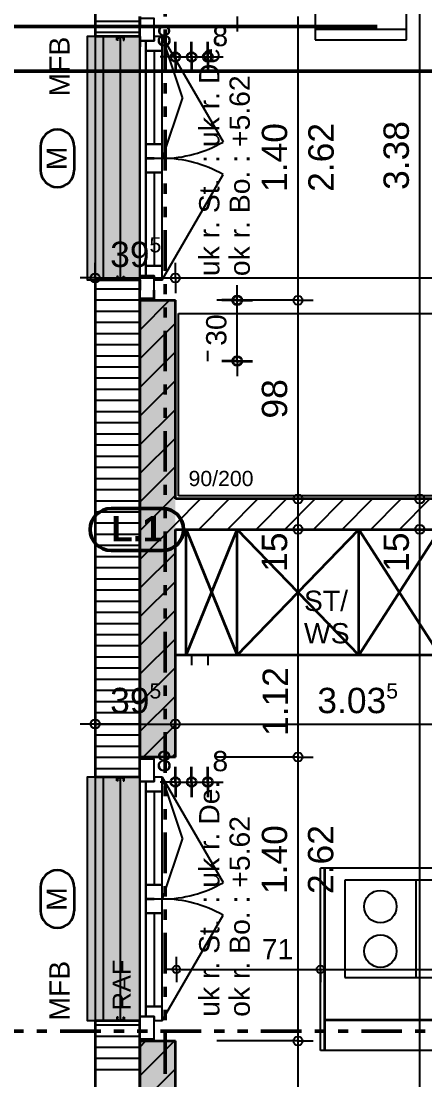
# Model space of a CAD drawing. Header units: centimetres. Extents: x 0.3 to 84.3, y 0.3 to 59.7.
# Drawn here: x 30.49 to 34.47, y 24.11 to 34.55 of the extents above; entities that cross this region are included whole.
import ezdxf

# ---------------------------------------------------------------- set-up
doc = ezdxf.new("R2010")
doc.units = ezdxf.units.CM
for name, pattern in [('AUSGEZOGEN', [0]), ('LINIE_23', [0.79, 0.4, -0.13, 0, -0.13, 0, -0.13]), ('PHANTOM', [63.5, 31.75, -6.35, 6.35, -6.35, 6.35, -6.35]), ('PUNKT', [6.35, 0, -6.35]), ('RAND', [44.45, 12.7, -6.35, 12.7, -6.35, 0, -6.35]), ('STRICHPUNKT', [25.4, 12.7, -6.35, 0, -6.35]), ('VERDECKT', [9.525, 6.35, -3.175])]:
    doc.linetypes.add(name, pattern=pattern)
for name, color, linetype, lineweight in [('Bauachsen grob', 7, 'RAND', 25), ('Daemmung', 7, 'AUSGEZOGEN', 35), ('Fenster', 7, 'AUSGEZOGEN', 35), ('Fuellflaeche tragende Wände MW', 7, 'AUSGEZOGEN', 25), ('Holzgelaender', 7, 'AUSGEZOGEN', 50), ('Kueche', 7, 'AUSGEZOGEN', 25), ('Oeffnungsrichtung Fenster', 7, 'AUSGEZOGEN', 25), ('Rolladen', 7, 'AUSGEZOGEN', 25), ('Schnittbegrenzung', 7, 'AUSGEZOGEN', 25), ('Spengler', 7, 'AUSGEZOGEN', 35), ('Text Koten', 7, 'AUSGEZOGEN', 50), ('Text Werkplan Ausfuehrung', 7, 'AUSGEZOGEN', 50), ('Vorhangbrett', 7, 'AUSGEZOGEN', 25), ('Wand Mauerwerk tragend', 7, 'AUSGEZOGEN', 35), ('Werkplan- Ausfuehrungsmasse', 7, 'AUSGEZOGEN', 25)]:
    doc.layers.add(name, color=color, linetype=linetype, lineweight=lineweight)
doc.layers.add('Elektro Text', color=7, linetype='AUSGEZOGEN', lineweight=35, true_color=0x656565)
doc.layers.add('Moebel', color=7, linetype='AUSGEZOGEN', lineweight=25, true_color=0xababab)
doc.styles.add('ARIAL', font='ARIAL.TTF')

msp = doc.modelspace()

# ---------------------------------------------------------------- hatches: boundary and pattern name
at = {"layer": 'Fuellflaeche tragende Wände MW', "linetype": 'AUSGEZOGEN', "lineweight": 25}
for points in [[(31.66, 31.794), (31.66, 27.289), (32.01, 27.289), (32.01, 31.794)], [(31.66, 24.489), (31.66, 19.474), (32.01, 19.474), (32.01, 24.489)]]:
    msp.add_hatch(color=254, dxfattribs=at).paths.add_polyline_path(points)
at = {"layer": 'Holzgelaender', "linetype": 'AUSGEZOGEN', "lineweight": 25, "true_color": 0xf1f1f1}
for points in [[(31.3, 34.394), (31.22, 34.394), (31.22, 31.994), (31.3, 31.994)], [(31.3, 27.089), (31.22, 27.089), (31.22, 24.689), (31.3, 24.689)]]:
    msp.add_hatch(color=7, dxfattribs=at).paths.add_polyline_path(points)
at = {"layer": 'Spengler', "linetype": 'AUSGEZOGEN', "lineweight": 25, "true_color": 0xfafafa}
for points in [[(31.14, 34.394), (31.14, 31.994), (31.66, 31.994), (31.66, 34.394)], [(31.14, 27.089), (31.14, 24.689), (31.66, 24.689), (31.66, 27.089)]]:
    msp.add_hatch(color=7, dxfattribs=at).paths.add_polyline_path(points)

# ---------------------------------------------------------------- linework, layer by layer
at = {"layer": 'Bauachsen grob', "color": 32, "linetype": 'LINIE_23', "lineweight": 50, "true_color": 0xc36e14}
for p, q in [((31.91, 1.394), (31.91, 57.974)), ((21.964, 24.584), (72.416, 24.584))]:
    msp.add_line(p, q, dxfattribs=at)
at = {"layer": 'Daemmung', "color": 7, "linetype": 'AUSGEZOGEN', "lineweight": 35}
for p, q in [((31.22, 37.864), (31.22, 34.394)), ((31.66, 34.394), (31.66, 34.594)), ((31.66, 34.394), (31.22, 34.394)), ((31.22, 31.994), (31.66, 31.994)), ((31.22, 31.994), (31.22, 27.089)), ((31.66, 31.794), (31.66, 31.994)), ((31.66, 27.289), (31.66, 31.794)), ((31.66, 27.089), (31.66, 27.289)), ((31.66, 27.089), (31.22, 27.089)), ((31.22, 24.689), (31.66, 24.689)), ((31.22, 24.689), (31.22, 19.474)), ((31.66, 24.489), (31.66, 24.689)), ((31.66, 19.474), (31.66, 24.489))]:
    msp.add_line(p, q, dxfattribs=at)
at = {"layer": 'Daemmung', "color": 7, "linetype": 'VERDECKT', "lineweight": 25}
for p, q in [((31.22, 34.394), (31.22, 31.994)), ((31.22, 34.394), (31.22, 31.914)), ((31.22, 27.089), (31.22, 24.609))]:
    msp.add_line(p, q, dxfattribs=at)
at = {"layer": 'Daemmung', "color": 7, "linetype": 'AUSGEZOGEN', "lineweight": 25}
for points in [[(31.66, 34.544), (31.22, 34.544), (31.22, 34.544)], [(31.66, 34.544), (31.22, 34.544), (31.22, 34.544)], [(31.66, 34.434), (31.22, 34.434), (31.22, 34.434)], [(31.66, 31.904), (31.66, 31.904), (31.66, 31.904), (31.66, 31.904), (31.66, 31.904), (31.66, 31.904), (31.22, 31.904)], [(31.66, 31.904), (31.66, 31.904), (31.66, 31.904), (31.66, 31.904), (31.66, 31.904), (31.66, 31.904), (31.22, 31.904)], [(31.66, 31.794), (31.66, 31.794), (31.66, 31.794), (31.66, 31.794), (31.66, 31.794), (31.66, 31.794), (31.22, 31.794)], [(31.66, 31.684), (31.66, 31.684), (31.66, 31.684), (31.66, 31.684), (31.22, 31.684)], [(31.66, 31.574), (31.66, 31.574), (31.66, 31.574), (31.66, 31.574), (31.22, 31.574)], [(31.66, 31.464), (31.66, 31.464), (31.66, 31.464), (31.66, 31.464), (31.22, 31.464)], [(31.66, 31.464), (31.66, 31.464), (31.66, 31.464), (31.66, 31.464), (31.22, 31.464)], [(31.66, 31.354), (31.66, 31.354), (31.66, 31.354), (31.66, 31.354), (31.22, 31.354)], [(31.66, 31.244), (31.66, 31.244), (31.66, 31.244), (31.66, 31.244), (31.22, 31.244)], [(31.66, 31.134), (31.66, 31.134), (31.66, 31.134), (31.66, 31.134), (31.22, 31.134)], [(31.66, 31.024), (31.66, 31.024), (31.66, 31.024), (31.66, 31.024), (31.22, 31.024)], [(31.66, 31.024), (31.66, 31.024), (31.66, 31.024), (31.66, 31.024), (31.22, 31.024)], [(31.66, 30.914), (31.66, 30.914), (31.66, 30.914), (31.66, 30.914), (31.22, 30.914)], [(31.66, 30.804), (31.66, 30.804), (31.66, 30.804), (31.66, 30.804), (31.22, 30.804)], [(31.66, 30.694), (31.66, 30.694), (31.66, 30.694), (31.66, 30.694), (31.22, 30.694)], [(31.66, 30.584), (31.66, 30.584), (31.66, 30.584), (31.66, 30.584), (31.22, 30.584)], [(31.66, 30.584), (31.66, 30.584), (31.66, 30.584), (31.66, 30.584), (31.22, 30.584)], [(31.66, 30.474), (31.66, 30.474), (31.66, 30.474), (31.66, 30.474), (31.22, 30.474)], [(31.66, 30.364), (31.66, 30.364), (31.66, 30.364), (31.66, 30.364), (31.22, 30.364)], [(31.66, 30.254), (31.66, 30.254), (31.66, 30.254), (31.66, 30.254), (31.22, 30.254)], [(31.66, 30.144), (31.66, 30.144), (31.66, 30.144), (31.66, 30.144), (31.22, 30.144)], [(31.66, 30.144), (31.66, 30.144), (31.66, 30.144), (31.66, 30.144), (31.22, 30.144)], [(31.66, 30.034), (31.66, 30.034), (31.66, 30.034), (31.66, 30.034), (31.22, 30.034)], [(31.66, 29.924), (31.66, 29.924), (31.66, 29.924), (31.66, 29.924), (31.22, 29.924)], [(31.66, 29.814), (31.66, 29.814), (31.66, 29.814), (31.66, 29.814), (31.22, 29.814)], [(31.66, 29.704), (31.66, 29.704), (31.66, 29.704), (31.66, 29.704), (31.22, 29.704)], [(31.66, 29.704), (31.66, 29.704), (31.66, 29.704), (31.66, 29.704), (31.22, 29.704)], [(31.66, 29.594), (31.66, 29.594), (31.66, 29.594), (31.66, 29.594), (31.22, 29.594)], [(31.66, 29.484), (31.66, 29.484), (31.66, 29.484), (31.66, 29.484), (31.22, 29.484)], [(31.66, 29.374), (31.66, 29.374), (31.66, 29.374), (31.66, 29.374), (31.22, 29.374)], [(31.66, 29.264), (31.66, 29.264), (31.66, 29.264), (31.66, 29.264), (31.22, 29.264)], [(31.66, 29.264), (31.66, 29.264), (31.66, 29.264), (31.66, 29.264), (31.22, 29.264)], [(31.66, 29.154), (31.66, 29.154), (31.66, 29.154), (31.66, 29.154), (31.22, 29.154)], [(31.66, 29.044), (31.66, 29.044), (31.66, 29.044), (31.66, 29.044), (31.22, 29.044)], [(31.66, 28.934), (31.66, 28.934), (31.66, 28.934), (31.66, 28.934), (31.22, 28.934)], [(31.66, 28.824), (31.66, 28.824), (31.66, 28.824), (31.66, 28.824), (31.22, 28.824)], [(31.66, 28.824), (31.66, 28.824), (31.66, 28.824), (31.66, 28.824), (31.22, 28.824)], [(31.66, 28.714), (31.66, 28.714), (31.66, 28.714), (31.66, 28.714), (31.22, 28.714)], [(31.66, 28.604), (31.66, 28.604), (31.66, 28.604), (31.66, 28.604), (31.22, 28.604)], [(31.66, 28.494), (31.66, 28.494), (31.66, 28.494), (31.66, 28.494), (31.22, 28.494)], [(31.66, 28.384), (31.66, 28.384), (31.66, 28.384), (31.66, 28.384), (31.22, 28.384)], [(31.66, 28.384), (31.66, 28.384), (31.66, 28.384), (31.66, 28.384), (31.22, 28.384)], [(31.66, 28.274), (31.66, 28.274), (31.66, 28.274), (31.66, 28.274), (31.22, 28.274)], [(31.66, 28.164), (31.66, 28.164), (31.66, 28.164), (31.66, 28.164), (31.22, 28.164)], [(31.66, 28.054), (31.66, 28.054), (31.66, 28.054), (31.66, 28.054), (31.22, 28.054)], [(31.66, 27.944), (31.66, 27.944), (31.66, 27.944), (31.66, 27.944), (31.22, 27.944)], [(31.66, 27.944), (31.66, 27.944), (31.66, 27.944), (31.66, 27.944), (31.22, 27.944)], [(31.66, 27.834), (31.66, 27.834), (31.66, 27.834), (31.66, 27.834), (31.22, 27.834)], [(31.66, 27.724), (31.66, 27.724), (31.66, 27.724), (31.66, 27.724), (31.22, 27.724)], [(31.66, 27.614), (31.66, 27.614), (31.66, 27.614), (31.66, 27.614), (31.22, 27.614)], [(31.66, 27.504), (31.66, 27.504), (31.66, 27.504), (31.66, 27.504), (31.22, 27.504)], [(31.66, 27.504), (31.66, 27.504), (31.66, 27.504), (31.66, 27.504), (31.22, 27.504)], [(31.66, 27.394), (31.66, 27.394), (31.66, 27.394), (31.66, 27.394), (31.22, 27.394)], [(31.66, 27.284), (31.66, 27.284), (31.66, 27.284), (31.66, 27.284), (31.22, 27.284)], [(31.66, 27.174), (31.66, 27.174), (31.66, 27.174), (31.66, 27.174), (31.22, 27.174)], [(31.66, 24.644), (31.66, 24.644), (31.66, 24.644), (31.66, 24.644), (31.22, 24.644)], [(31.66, 24.534), (31.66, 24.534), (31.66, 24.534), (31.66, 24.534), (31.22, 24.534)], [(31.66, 24.424), (31.66, 24.424), (31.66, 24.424), (31.66, 24.424), (31.22, 24.424)], [(31.66, 24.424), (31.66, 24.424), (31.66, 24.424), (31.66, 24.424), (31.22, 24.424)], [(31.66, 24.314), (31.66, 24.314), (31.66, 24.314), (31.66, 24.314), (31.22, 24.314)], [(31.66, 24.204), (31.66, 24.204), (31.66, 24.204), (31.66, 24.204), (31.22, 24.204)]]:
    msp.add_lwpolyline(points, dxfattribs=at)
at = {"layer": 'Elektro Text', "color": 40, "linetype": 'AUSGEZOGEN', "lineweight": 35}
for p, q in [((30.68, 33.31), (30.68, 33.077)), ((31.013, 33.31), (31.013, 33.077)), ((30.68, 26.005), (30.68, 25.772)), ((31.013, 26.005), (31.013, 25.772))]:
    msp.add_line(p, q, dxfattribs=at)
for centre, start, end in [((30.847, 33.31), 0, 180), ((30.847, 33.077), 180, 0), ((30.847, 26.005), 0, 180), ((30.847, 25.772), 180, 0)]:
    msp.add_arc(centre, 0.167, start, end, dxfattribs=at)
at = {"layer": 'Fenster', "color": 7, "linetype": 'AUSGEZOGEN', "lineweight": 25}
for p, q in [((31.8, 34.254), (31.8, 33.335)), ((31.8, 33.053), (31.8, 32.134)), ((31.8, 26.949), (31.8, 26.03)), ((31.8, 25.748), (31.8, 24.829))]:
    msp.add_line(p, q, dxfattribs=at)
for points in [[(31.66, 34.574), (31.66, 34.354), (31.8, 34.354), (31.8, 34.574), (31.66, 34.574)], [(31.66, 34.394), (31.14, 34.394), (31.14, 31.994), (31.66, 31.994), (31.66, 34.394)], [(31.72, 32.034), (31.72, 33.193), (31.8, 33.193), (31.8, 33.195), (31.72, 33.195), (31.72, 34.354), (31.66, 34.354), (31.66, 32.034), (31.72, 32.034)], [(31.8, 34.394), (31.8, 34.354), (31.72, 34.354), (31.72, 34.254), (31.88, 34.254), (31.88, 34.394), (31.8, 34.394)], [(31.72, 34.254), (31.72, 33.335), (31.88, 33.335), (31.88, 34.254), (31.72, 34.254)], [(31.72, 33.335), (31.72, 33.195), (31.8, 33.195), (31.88, 33.195), (31.88, 33.335), (31.72, 33.335)], [(31.8, 33.193), (31.72, 33.193), (31.72, 33.053), (31.88, 33.053), (31.88, 33.193), (31.8, 33.193)], [(31.72, 33.053), (31.72, 32.134), (31.88, 32.134), (31.88, 33.053), (31.72, 33.053)], [(31.72, 32.134), (31.72, 32.034), (31.8, 32.034), (31.8, 31.994), (31.88, 31.994), (31.88, 32.134), (31.72, 32.134)], [(31.66, 32.034), (31.66, 31.814), (31.8, 31.814), (31.8, 32.034), (31.66, 32.034)], [(31.66, 27.269), (31.66, 27.049), (31.8, 27.049), (31.8, 27.269), (31.66, 27.269)], [(31.66, 27.089), (31.14, 27.089), (31.14, 24.689), (31.66, 24.689), (31.66, 27.089)], [(31.72, 24.729), (31.72, 25.888), (31.8, 25.888), (31.8, 25.89), (31.72, 25.89), (31.72, 27.049), (31.66, 27.049), (31.66, 24.729), (31.72, 24.729)], [(31.8, 27.089), (31.8, 27.049), (31.72, 27.049), (31.72, 26.949), (31.88, 26.949), (31.88, 27.089), (31.8, 27.089)], [(31.72, 26.949), (31.72, 26.03), (31.88, 26.03), (31.88, 26.949), (31.72, 26.949)], [(31.72, 26.03), (31.72, 25.89), (31.8, 25.89), (31.88, 25.89), (31.88, 26.03), (31.72, 26.03)], [(31.8, 25.888), (31.72, 25.888), (31.72, 25.748), (31.88, 25.748), (31.88, 25.888), (31.8, 25.888)], [(31.72, 25.748), (31.72, 24.829), (31.88, 24.829), (31.88, 25.748), (31.72, 25.748)], [(31.72, 24.829), (31.72, 24.729), (31.8, 24.729), (31.8, 24.689), (31.88, 24.689), (31.88, 24.829), (31.72, 24.829)], [(31.66, 24.729), (31.66, 24.509), (31.8, 24.509), (31.8, 24.729), (31.66, 24.729)]]:
    msp.add_lwpolyline(points, dxfattribs=at)
at = {"layer": 'Holzgelaender', "color": 7, "linetype": 'AUSGEZOGEN', "lineweight": 25}
for p, q in [((31.22, 34.394), (31.22, 31.994)), ((31.3, 34.394), (31.22, 34.394)), ((31.3, 31.994), (31.3, 34.394)), ((31.22, 31.994), (31.3, 31.994)), ((31.22, 27.089), (31.22, 24.689)), ((31.3, 27.089), (31.22, 27.089)), ((31.3, 24.689), (31.3, 27.089)), ((31.22, 24.689), (31.3, 24.689))]:
    msp.add_line(p, q, dxfattribs=at)
at = {"layer": 'Kueche', "color": 7, "linetype": 'AUSGEZOGEN', "lineweight": 35}
for p, q in [((32.118, 28.294), (32.118, 29.534)), ((32.118, 29.534), (32.618, 28.294)), ((32.118, 28.294), (32.618, 29.534)), ((32.618, 28.294), (32.618, 29.534)), ((32.618, 29.534), (33.818, 28.294)), ((32.618, 28.294), (33.818, 29.534)), ((33.818, 28.294), (33.818, 29.534)), ((34.618, 29.534), (33.818, 28.294)), ((33.818, 29.534), (34.618, 28.294)), ((38.818, 28.294), (32.01, 28.294)), ((33.818, 28.294), (32.618, 28.294)), ((34.618, 28.294), (33.818, 28.294))]:
    msp.add_line(p, q, dxfattribs=at)
at = {"layer": 'Kueche', "color": 7, "linetype": 'AUSGEZOGEN', "lineweight": 25}
for p, q in [((38.924, 26.194), (33.44, 26.194)), ((33.44, 24.394), (33.44, 26.194)), ((33.682, 26.074), (33.682, 25.114)), ((35.282, 26.074), (33.682, 26.074)), ((34.382, 26.074), (34.382, 25.114)), ((33.682, 25.114), (35.282, 25.114)), ((38.924, 24.394), (33.44, 24.394))]:
    msp.add_line(p, q, dxfattribs=at)
at = {"layer": 'Kueche', "color": 7, "linetype": 'VERDECKT', "lineweight": 35}
for p, q in [((33.482, 26.194), (33.482, 24.394)), ((35.482, 24.694), (33.482, 24.694))]:
    msp.add_line(p, q, dxfattribs=at)
at = {"layer": 'Kueche', "color": 7, "linetype": 'AUSGEZOGEN', "lineweight": 25}
for centre in [(34.032, 25.814), (34.032, 25.374)]:
    msp.add_circle(centre, 0.16, dxfattribs=at)
at = {"layer": 'Moebel', "color": 253, "linetype": 'AUSGEZOGEN', "lineweight": 25, "true_color": 0xababab}
for p, q in [((33.39, 34.964), (33.39, 34.364)), ((34.29, 34.364), (34.29, 34.964)), ((34.29, 34.464), (33.39, 34.464)), ((33.39, 34.364), (34.29, 34.364)), ((32.04, 31.664), (36.04, 31.664)), ((32.04, 29.864), (32.04, 31.664)), ((36.04, 29.864), (32.04, 29.864))]:
    msp.add_line(p, q, dxfattribs=at)
at = {"layer": 'Oeffnungsrichtung Fenster', "color": 7, "linetype": 'AUSGEZOGEN', "lineweight": 25}
for p, q in [((31.88, 34.394), (32.48, 33.355)), ((32.08, 33.794), (31.88, 34.394)), ((32.08, 33.794), (31.88, 33.195)), ((31.88, 31.994), (32.48, 33.033)), ((31.88, 27.089), (32.48, 26.05)), ((32.08, 26.489), (31.88, 27.089)), ((32.08, 26.489), (31.88, 25.89)), ((31.88, 24.689), (32.48, 25.728))]:
    msp.add_line(p, q, dxfattribs=at)
for centre, start, end in [((31.88, 34.394), 270, 300), ((31.88, 31.994), 60, 90), ((31.88, 27.089), 270, 300), ((31.88, 24.689), 60, 90)]:
    msp.add_arc(centre, 1.2, start, end, dxfattribs=at)
at = {"layer": 'Rolladen', "color": 7, "linetype": 'AUSGEZOGEN', "lineweight": 25}
for p, q in [((31.438, 34.393), (31.434, 34.393)), ((31.434, 34.359), (31.434, 34.393)), ((31.446, 34.359), (31.434, 34.359)), ((31.438, 34.387), (31.438, 34.393)), ((31.438, 34.387), (31.452, 34.387)), ((31.438, 34.383), (31.454, 34.383)), ((31.438, 34.363), (31.438, 34.383)), ((31.438, 34.363), (31.446, 34.363)), ((31.446, 34.363), (31.446, 34.359)), ((31.452, 34.387), (31.459, 34.394)), ((31.454, 34.383), (31.461, 34.39)), ((31.481, 34.394), (31.459, 34.394)), ((31.461, 34.39), (31.479, 34.39)), ((31.475, 34.394), (31.465, 34.394)), ((31.476, 34.394), (31.475, 34.394)), ((31.486, 34.383), (31.479, 34.39)), ((31.488, 34.387), (31.481, 34.394)), ((31.502, 34.383), (31.486, 34.383)), ((31.502, 34.387), (31.488, 34.387)), ((31.494, 34.363), (31.494, 34.359)), ((31.502, 34.363), (31.494, 34.363)), ((31.494, 34.359), (31.506, 34.359)), ((31.502, 34.387), (31.502, 34.393)), ((31.506, 34.393), (31.502, 34.393)), ((31.502, 34.363), (31.502, 34.383)), ((31.506, 34.359), (31.506, 34.393)), ((31.446, 32.029), (31.434, 32.029)), ((31.434, 32.029), (31.434, 31.995)), ((31.438, 31.995), (31.434, 31.995)), ((31.438, 32.025), (31.438, 32.005)), ((31.438, 32.025), (31.446, 32.025)), ((31.438, 32.005), (31.454, 32.005)), ((31.438, 32.001), (31.438, 31.995)), ((31.438, 32.001), (31.452, 32.001)), ((31.446, 32.025), (31.446, 32.029)), ((31.452, 32.001), (31.459, 31.994)), ((31.454, 32.005), (31.461, 31.998)), ((31.481, 31.994), (31.459, 31.994)), ((31.461, 31.998), (31.479, 31.998)), ((31.475, 31.994), (31.465, 31.994)), ((31.476, 31.994), (31.475, 31.994)), ((31.486, 32.005), (31.479, 31.998)), ((31.488, 32.001), (31.481, 31.994)), ((31.502, 32.005), (31.486, 32.005)), ((31.502, 32.001), (31.488, 32.001)), ((31.494, 32.029), (31.506, 32.029)), ((31.494, 32.025), (31.494, 32.029)), ((31.502, 32.025), (31.494, 32.025)), ((31.502, 32.025), (31.502, 32.005)), ((31.502, 32.001), (31.502, 31.995)), ((31.506, 31.995), (31.502, 31.995)), ((31.506, 32.029), (31.506, 31.995)), ((31.438, 27.088), (31.434, 27.088)), ((31.434, 27.054), (31.434, 27.088)), ((31.446, 27.054), (31.434, 27.054)), ((31.438, 27.082), (31.438, 27.088)), ((31.438, 27.082), (31.452, 27.082)), ((31.438, 27.078), (31.454, 27.078)), ((31.438, 27.058), (31.438, 27.078)), ((31.438, 27.058), (31.446, 27.058)), ((31.446, 27.058), (31.446, 27.054)), ((31.452, 27.082), (31.459, 27.089)), ((31.454, 27.078), (31.461, 27.085)), ((31.481, 27.089), (31.459, 27.089)), ((31.461, 27.085), (31.479, 27.085)), ((31.475, 27.089), (31.465, 27.089)), ((31.476, 27.089), (31.475, 27.089)), ((31.486, 27.078), (31.479, 27.085)), ((31.488, 27.082), (31.481, 27.089)), ((31.502, 27.078), (31.486, 27.078)), ((31.502, 27.082), (31.488, 27.082)), ((31.494, 27.058), (31.494, 27.054)), ((31.502, 27.058), (31.494, 27.058)), ((31.494, 27.054), (31.506, 27.054)), ((31.502, 27.082), (31.502, 27.088)), ((31.506, 27.088), (31.502, 27.088)), ((31.502, 27.058), (31.502, 27.078)), ((31.506, 27.054), (31.506, 27.088)), ((31.446, 24.724), (31.434, 24.724)), ((31.434, 24.724), (31.434, 24.69)), ((31.438, 24.69), (31.434, 24.69)), ((31.438, 24.72), (31.438, 24.7)), ((31.438, 24.72), (31.446, 24.72)), ((31.438, 24.7), (31.454, 24.7)), ((31.438, 24.696), (31.438, 24.69)), ((31.438, 24.696), (31.452, 24.696)), ((31.446, 24.72), (31.446, 24.724)), ((31.452, 24.696), (31.459, 24.689)), ((31.454, 24.7), (31.461, 24.693)), ((31.481, 24.689), (31.459, 24.689)), ((31.461, 24.693), (31.479, 24.693)), ((31.475, 24.689), (31.465, 24.689)), ((31.476, 24.689), (31.475, 24.689)), ((31.486, 24.7), (31.479, 24.693)), ((31.488, 24.696), (31.481, 24.689)), ((31.502, 24.7), (31.486, 24.7)), ((31.502, 24.696), (31.488, 24.696)), ((31.494, 24.724), (31.506, 24.724)), ((31.494, 24.72), (31.494, 24.724)), ((31.502, 24.72), (31.494, 24.72)), ((31.502, 24.72), (31.502, 24.7)), ((31.502, 24.696), (31.502, 24.69)), ((31.506, 24.69), (31.502, 24.69)), ((31.506, 24.724), (31.506, 24.69))]:
    msp.add_line(p, q, dxfattribs=at)
at = {"layer": 'Rolladen', "color": 7, "linetype": 'PHANTOM', "lineweight": 25}
for p, q in [((31.47, 31.994), (31.47, 34.394)), ((31.47, 24.689), (31.47, 27.089))]:
    msp.add_line(p, q, dxfattribs=at)
at = {"layer": 'Schnittbegrenzung', "color": 14, "linetype": 'STRICHPUNKT', "lineweight": 50, "true_color": 0xb20000}
msp.add_line((21.3, 34.494), (72.516, 34.494), dxfattribs=at)
at = {"layer": 'Schnittbegrenzung', "color": 27, "linetype": 'STRICHPUNKT', "lineweight": 50, "true_color": 0x825028}
msp.add_line((25.12, 34.054), (37.02, 34.054), dxfattribs=at)
at = {"layer": 'Text Werkplan Ausfuehrung', "color": 92, "linetype": 'AUSGEZOGEN', "lineweight": 50, "true_color": 0x00b300}
for p, q in [((31.883, 29.741), (31.378, 29.741)), ((31.883, 29.325), (31.378, 29.325))]:
    msp.add_line(p, q, dxfattribs=at)
for centre, start, end in [((31.378, 29.533), 90, 270), ((31.883, 29.533), 270, 90)]:
    msp.add_arc(centre, 0.208, start, end, dxfattribs=at)
at = {"layer": 'Vorhangbrett', "color": 191, "linetype": 'PUNKT', "lineweight": 25, "true_color": 0xbe96ea}
for p, q in [((32.17, 35.194), (32.17, 31.194)), ((32.33, 31.194), (32.33, 35.194)), ((32.17, 28.294), (32.17, 16.634)), ((32.33, 28.294), (32.33, 16.794))]:
    msp.add_line(p, q, dxfattribs=at)
at = {"layer": 'Vorhangbrett', "color": 191, "linetype": 'AUSGEZOGEN', "lineweight": 25, "true_color": 0xbe96ea}
for p, q in [((32.62, 34.594), (32.62, 34.444)), ((32.01, 34.194), (31.86, 34.194)), ((32.01, 34.194), (32.17, 34.194)), ((32.17, 34.194), (32.33, 34.194)), ((32.33, 34.194), (32.48, 34.194)), ((32.62, 31.794), (32.62, 31.944)), ((32.62, 31.194), (32.62, 31.794)), ((32.62, 31.194), (32.62, 31.044)), ((32.01, 27.042), (31.86, 27.042)), ((32.01, 27.042), (32.17, 27.042)), ((32.17, 27.042), (32.33, 27.042)), ((32.33, 27.042), (32.48, 27.042))]:
    msp.add_line(p, q, dxfattribs=at)
at = {"layer": 'Vorhangbrett', "color": 191, "linetype": 'AUSGEZOGEN', "lineweight": 35, "true_color": 0xbe96ea}
for p, q in [((32.01, 34.194), (32.01, 34.344)), ((32.17, 34.194), (32.17, 34.344)), ((32.33, 34.194), (32.33, 34.344)), ((32.01, 34.194), (32.01, 34.044)), ((32.17, 34.194), (32.17, 34.044)), ((32.33, 34.194), (32.33, 34.044)), ((32.62, 31.794), (32.47, 31.794)), ((32.62, 31.794), (32.77, 31.794)), ((32.62, 31.194), (32.47, 31.194)), ((32.62, 31.194), (32.77, 31.194)), ((32.01, 27.042), (32.01, 27.192)), ((32.17, 27.042), (32.17, 27.192)), ((32.33, 27.042), (32.33, 27.192)), ((32.01, 27.042), (32.01, 26.892)), ((32.17, 27.042), (32.17, 26.892)), ((32.33, 27.042), (32.33, 26.892))]:
    msp.add_line(p, q, dxfattribs=at)
for centre in [(32.01, 34.194), (32.17, 34.194), (32.33, 34.194), (32.62, 31.794), (32.62, 31.194), (32.01, 27.042), (32.17, 27.042), (32.33, 27.042)]:
    msp.add_circle(centre, 0.045, dxfattribs=at)
at = {"layer": 'Wand Mauerwerk tragend', "color": 180, "linetype": 'PUNKT', "lineweight": 35}
for p, q in [((31.66, 34.594), (31.66, 34.394)), ((31.8, 31.794), (31.8, 34.594)), ((31.66, 34.394), (31.66, 31.994)), ((31.66, 31.994), (31.66, 31.794)), ((31.66, 31.794), (31.8, 31.794))]:
    msp.add_line(p, q, dxfattribs=at)
at = {"layer": 'Wand Mauerwerk tragend', "color": 7, "linetype": 'AUSGEZOGEN', "lineweight": 35}
for p, q in [((31.66, 31.794), (31.8, 31.794)), ((31.66, 31.794), (31.66, 27.289)), ((31.8, 31.794), (32.01, 31.794)), ((32.01, 29.834), (32.01, 31.794)), ((37.32, 29.834), (32.01, 29.834)), ((32.01, 27.289), (32.01, 29.534)), ((32.01, 29.534), (38.08, 29.534)), ((31.8, 27.289), (31.66, 27.289)), ((32.01, 27.289), (31.8, 27.289)), ((31.66, 24.489), (31.8, 24.489)), ((31.66, 24.489), (31.66, 19.474)), ((31.8, 24.489), (32.01, 24.489)), ((32.01, 24.394), (32.01, 24.489)), ((32.01, 19.474), (32.01, 24.394))]:
    msp.add_line(p, q, dxfattribs=at)
at = {"layer": 'Wand Mauerwerk tragend', "color": 7, "linetype": 'AUSGEZOGEN', "lineweight": 25}
for p, q in [((31.66, 31.783), (31.671, 31.794)), ((31.66, 31.5), (31.954, 31.794)), ((32.01, 29.587), (32.257, 29.834)), ((32.24, 29.534), (32.54, 29.834)), ((32.523, 29.534), (32.823, 29.834)), ((32.806, 29.534), (33.106, 29.834)), ((33.088, 29.534), (33.388, 29.834)), ((33.371, 29.534), (33.671, 29.834)), ((33.654, 29.534), (33.954, 29.834)), ((33.937, 29.534), (34.237, 29.834)), ((34.22, 29.534), (34.52, 29.834)), ((31.66, 24.429), (31.72, 24.489))]:
    msp.add_line(p, q, dxfattribs=at)
at = {"layer": 'Wand Mauerwerk tragend', "color": 180, "linetype": 'PUNKT', "lineweight": 25}
for p, q in [((31.8, 27.289), (31.66, 27.289)), ((31.66, 27.289), (31.66, 27.089)), ((31.8, 24.489), (31.8, 27.289)), ((31.66, 27.089), (31.66, 24.689)), ((31.66, 24.689), (31.66, 24.489)), ((31.66, 24.489), (31.8, 24.489))]:
    msp.add_line(p, q, dxfattribs=at)
at = {"layer": 'Wand Mauerwerk tragend', "color": 7, "linetype": 'AUSGEZOGEN', "lineweight": 25}
for points in [[(31.66, 31.217), (32.01, 31.567), (32.01, 31.567)], [(31.66, 30.934), (32.01, 31.284), (32.01, 31.284)], [(31.66, 30.651), (32.01, 31.001), (32.01, 31.001)], [(31.66, 30.368), (32.01, 30.718), (32.01, 30.718)], [(31.66, 30.085), (32.01, 30.435), (32.01, 30.435)], [(31.66, 29.803), (32.01, 30.153), (32.01, 30.153)], [(31.66, 29.52), (32.01, 29.87), (32.01, 29.87)], [(31.66, 29.237), (32.01, 29.587), (32.01, 29.587)], [(31.66, 28.954), (32.01, 29.304), (32.01, 29.304)], [(31.66, 28.671), (32.01, 29.021), (32.01, 29.021)], [(31.66, 28.388), (32.01, 28.738), (32.01, 28.738)], [(31.66, 28.106), (32.01, 28.456), (32.01, 28.456)], [(31.66, 27.823), (32.01, 28.173), (32.01, 28.173)], [(31.66, 27.54), (32.01, 27.89), (32.01, 27.89)], [(31.692, 27.289), (32.01, 27.607), (32.01, 27.607)], [(31.975, 27.289), (32.01, 27.324), (32.01, 27.324)], [(31.66, 24.146), (31.795, 24.281), (31.795, 24.281), (32.003, 24.489)], [(31.66, 23.863), (31.807, 24.01), (31.807, 24.01), (32.01, 24.213), (32.01, 24.213)]]:
    msp.add_lwpolyline(points, dxfattribs=at)
at = {"layer": 'Werkplan- Ausfuehrungsmasse', "color": 7, "linetype": 'AUSGEZOGEN', "lineweight": 25}
for p, q in [((34.42, 29.834), (34.42, 36.594)), ((33.22, 31.794), (33.22, 34.594)), ((31.22, 32.014), (31.22, 32.164)), ((32.01, 32.014), (32.01, 32.164)), ((31.22, 32.014), (31.07, 32.014)), ((31.22, 32.014), (31.22, 31.864)), ((31.22, 32.014), (31.22, 32.014)), ((31.22, 32.014), (32.01, 32.014)), ((32.01, 32.014), (32.01, 31.864)), ((32.01, 32.014), (32.01, 32.014)), ((32.01, 32.014), (37.32, 32.014)), ((33.22, 31.794), (33.07, 31.794)), ((33.22, 31.794), (33.37, 31.794)), ((33.22, 29.834), (33.22, 31.794)), ((33.22, 29.834), (33.07, 29.834)), ((33.22, 29.834), (33.37, 29.834)), ((33.22, 29.834), (33.22, 29.834)), ((33.22, 29.534), (33.22, 29.834)), ((34.42, 29.834), (34.27, 29.834)), ((34.42, 29.834), (34.57, 29.834)), ((34.42, 29.834), (34.42, 29.834)), ((34.42, 29.534), (34.42, 29.834)), ((33.22, 29.534), (33.07, 29.534)), ((33.22, 29.534), (33.37, 29.534)), ((33.22, 27.289), (33.22, 29.534)), ((34.42, 29.534), (34.27, 29.534)), ((34.42, 29.534), (34.57, 29.534)), ((34.42, 29.534), (34.42, 29.534)), ((34.42, 16.474), (34.42, 29.534)), ((31.22, 27.614), (31.22, 27.764)), ((32.01, 27.614), (32.01, 27.764)), ((31.22, 27.614), (31.07, 27.614)), ((31.22, 27.614), (31.22, 27.464)), ((31.22, 27.614), (31.22, 27.614)), ((31.22, 27.614), (32.01, 27.614)), ((32.01, 27.614), (32.01, 27.464)), ((32.01, 27.614), (32.01, 27.614)), ((32.01, 27.614), (38.08, 27.614)), ((33.22, 27.289), (33.07, 27.289)), ((33.22, 27.289), (33.37, 27.289)), ((33.22, 24.489), (33.22, 27.289)), ((33.22, 24.489), (33.07, 24.489)), ((33.22, 24.489), (33.37, 24.489)), ((33.22, 19.474), (33.22, 24.489))]:
    msp.add_line(p, q, dxfattribs=at)
at = {"layer": 'Werkplan- Ausfuehrungsmasse', "color": 253, "linetype": 'AUSGEZOGEN', "lineweight": 25, "true_color": 0xa0a0a0}
for p, q in [((32.02, 25.194), (32.02, 25.319)), ((33.44, 25.194), (33.44, 25.319)), ((32.02, 25.194), (31.895, 25.194)), ((32.02, 25.194), (32.02, 25.069)), ((32.02, 25.194), (32.02, 25.194)), ((33.44, 25.194), (33.44, 25.069)), ((33.44, 25.194), (38.924, 25.194))]:
    msp.add_line(p, q, dxfattribs=at)
at = {"layer": 'Werkplan- Ausfuehrungsmasse', "color": 7, "linetype": 'AUSGEZOGEN', "lineweight": 25}
for points in [[(33.22, 31.794), (33.188, 31.794), (33.188, 31.794), (33.164, 31.794), (33.164, 31.794), (33.157, 31.794), (33.157, 31.794), (33.156, 31.794), (33.156, 31.794), (33.154, 31.794), (33.154, 31.794), (33.153, 31.794), (33.153, 31.794), (33.152, 31.794), (33.152, 31.794), (33.151, 31.794), (33.151, 31.794), (33.151, 31.794), (33.151, 31.794), (33.142, 31.794), (33.142, 31.794), (33.142, 31.794), (33.142, 31.794), (32.42, 31.794)], [(33.22, 29.534), (33.183, 29.534), (33.183, 29.534), (33.162, 29.534), (33.162, 29.534), (33.157, 29.534), (33.157, 29.534), (33.155, 29.534), (33.155, 29.534), (33.154, 29.534), (33.154, 29.534), (33.153, 29.534), (33.153, 29.534), (33.152, 29.534), (33.152, 29.534), (33.151, 29.534), (33.151, 29.534), (33.15, 29.534), (33.15, 29.534), (33.15, 29.534), (33.15, 29.534), (33.142, 29.534), (33.142, 29.534), (33.142, 29.534), (33.142, 29.534), (32.62, 29.534)], [(33.22, 27.289), (33.179, 27.289), (33.179, 27.289), (33.159, 27.289), (33.159, 27.289), (33.157, 27.289), (33.157, 27.289), (33.156, 27.289), (33.156, 27.289), (33.155, 27.289), (33.155, 27.289), (33.154, 27.289), (33.154, 27.289), (33.153, 27.289), (33.153, 27.289), (33.151, 27.289), (33.151, 27.289), (33.151, 27.289), (33.151, 27.289), (33.15, 27.289), (33.15, 27.289), (33.149, 27.289), (33.149, 27.289), (33.149, 27.289), (33.149, 27.289), (33.142, 27.289), (33.142, 27.289), (33.142, 27.289), (33.142, 27.289), (32.42, 27.289)], [(33.22, 24.489), (33.173, 24.489), (33.173, 24.489), (33.157, 24.489), (33.157, 24.489), (33.156, 24.489), (33.156, 24.489), (33.155, 24.489), (33.155, 24.489), (33.154, 24.489), (33.154, 24.489), (33.153, 24.489), (33.153, 24.489), (33.152, 24.489), (33.152, 24.489), (33.151, 24.489), (33.151, 24.489), (33.15, 24.489), (33.15, 24.489), (33.149, 24.489), (33.149, 24.489), (33.149, 24.489), (33.149, 24.489), (33.148, 24.489), (33.148, 24.489), (33.148, 24.489), (33.148, 24.489), (33.142, 24.489), (33.142, 24.489), (33.142, 24.489), (33.142, 24.489), (32.42, 24.489)]]:
    msp.add_lwpolyline(points, dxfattribs=at)
at = {"layer": 'Werkplan- Ausfuehrungsmasse', "color": 253, "linetype": 'AUSGEZOGEN', "lineweight": 25, "true_color": 0xa0a0a0}
for points in [[(33.44, 25.194), (33.44, 25.264), (33.44, 25.264), (33.44, 25.494)], [(32.02, 25.194), (32.646, 25.194), (32.646, 25.194), (33.44, 25.194)]]:
    msp.add_lwpolyline(points, dxfattribs=at)
at = {"layer": 'Werkplan- Ausfuehrungsmasse', "color": 7, "linetype": 'AUSGEZOGEN', "lineweight": 25}
for centre in [(31.22, 32.014), (32.01, 32.014), (33.22, 31.794), (33.22, 29.834), (34.42, 29.834), (33.22, 29.534), (34.42, 29.534), (31.22, 27.614), (32.01, 27.614), (33.22, 27.289), (33.22, 24.489)]:
    msp.add_circle(centre, 0.045, dxfattribs=at)
at = {"layer": 'Werkplan- Ausfuehrungsmasse', "color": 253, "linetype": 'AUSGEZOGEN', "lineweight": 25, "true_color": 0xa0a0a0}
for centre in [(32.02, 25.194), (33.44, 25.194)]:
    msp.add_circle(centre, 0.0375, dxfattribs=at)

# ---------------------------------------------------------------- texts
at = {"layer": 'Elektro Text', "color": 40, "linetype": 'AUSGEZOGEN', "lineweight": 35, "char_height": 0.2, "width": 0.1, "attachment_point": 7, "rotation": 90, "style": 'ARIAL'}
for insert in [(30.94, 33.077), (30.94, 25.772)]:
    msp.add_mtext('M', dxfattribs=dict(at, insert=insert))
at = {"layer": 'Moebel', "color": 253, "linetype": 'AUSGEZOGEN', "lineweight": 25, "true_color": 0xababab, "insert": (32.14, 29.959), "char_height": 0.15, "width": 0.075, "attachment_point": 7, "style": 'ARIAL'}
msp.add_mtext('90/200', dxfattribs=at)
at = {"layer": 'Text Koten', "color": 7, "linetype": 'AUSGEZOGEN', "lineweight": 35, "char_height": 0.2, "width": 0.1, "attachment_point": 7, "rotation": 90, "style": 'ARIAL'}
for s, insert in [('uk\\~r.\\~St.\\~\\~:\\~uk\\~r.\\~De.', (32.447, 32.032)), ('ok\\~r.\\~Bo.\\~:\\~+5.62', (32.747, 32.032)), ('uk\\~r.\\~St.\\~\\~:\\~uk\\~r.\\~De.', (32.447, 24.727)), ('ok\\~r.\\~Bo.\\~:\\~+5.62', (32.747, 24.727))]:
    msp.add_mtext(s, dxfattribs=dict(at, insert=insert))
at = {"layer": 'Text Werkplan Ausfuehrung', "color": 7, "linetype": 'AUSGEZOGEN', "lineweight": 35, "attachment_point": 7, "rotation": 90, "style": 'ARIAL'}
for s, insert, char_height, width in [('MFB', (30.967, 33.804), 0.2, 0.1), ('RAF', (31.571, 24.789), 0.18, 0.09), ('MFB', (30.967, 24.689), 0.2, 0.1)]:
    msp.add_mtext(s, dxfattribs=dict(at, insert=insert, char_height=char_height, width=width))
at = {"layer": 'Text Werkplan Ausfuehrung', "color": 92, "linetype": 'AUSGEZOGEN', "lineweight": 50, "true_color": 0x00b300, "insert": (31.378, 29.416), "char_height": 0.25, "width": 0.125, "attachment_point": 7, "style": 'ARIAL'}
msp.add_mtext('\\fArial|i0|b1|c0|p0;L.1', dxfattribs=at)
at = {"layer": 'Text Werkplan Ausfuehrung', "color": 7, "linetype": 'AUSGEZOGEN', "lineweight": 35, "char_height": 0.2, "width": 0.1, "attachment_point": 7, "style": 'ARIAL'}
for s, insert in [('ST/', (33.278, 28.727)), ('WS', (33.278, 28.407))]:
    msp.add_mtext(s, dxfattribs=dict(at, insert=insert))
at = {"layer": 'Vorhangbrett', "color": 191, "linetype": 'AUSGEZOGEN', "lineweight": 35, "true_color": 0xbe96ea, "char_height": 0.2, "width": 0.1, "attachment_point": 7, "style": 'ARIAL'}
for insert in [(31.822, 34.297), (32.375, 34.297), (31.822, 27.146), (32.375, 27.146)]:
    msp.add_mtext('8', dxfattribs=dict(at, insert=insert))
at = {"layer": 'Vorhangbrett', "color": 191, "linetype": 'AUSGEZOGEN', "lineweight": 35, "true_color": 0xbe96ea, "insert": (32.516, 31.345), "char_height": 0.2, "width": 0.1, "attachment_point": 7, "rotation": 90, "style": 'ARIAL'}
msp.add_mtext('30', dxfattribs=at)
at = {"layer": 'Werkplan- Ausfuehrungsmasse', "color": 7, "linetype": 'AUSGEZOGEN', "lineweight": 50, "char_height": 0.25, "width": 0.125, "attachment_point": 7, "rotation": 90, "style": 'ARIAL'}
for s, insert in [('1.40', (33.116, 32.862)), ('2.62', (33.575, 32.863)), ('3.38', (34.316, 32.882)), ('98', (33.116, 30.627)), ('15', (33.116, 29.115)), ('15', (34.316, 29.115)), ('1.12', (33.12, 27.496)), ('1.40', (33.116, 25.937)), ('2.62', (33.571, 25.938))]:
    msp.add_mtext(s, dxfattribs=dict(at, insert=insert))
at = {"layer": 'Werkplan- Ausfuehrungsmasse', "color": 7, "linetype": 'AUSGEZOGEN', "lineweight": 50, "attachment_point": 7, "style": 'ARIAL'}
for s, insert, char_height, width in [('39', (31.367, 32.118), 0.25, 0.125), ('5', (31.755, 32.264), 0.15, 0.075), ('5', (31.755, 27.864), 0.15, 0.075), ('5', (34.089, 27.864), 0.15, 0.075), ('39', (31.367, 27.718), 0.25, 0.125), ('3.03', (33.41, 27.718), 0.25, 0.125)]:
    msp.add_mtext(s, dxfattribs=dict(at, insert=insert, char_height=char_height, width=width))
at = {"layer": 'Werkplan- Ausfuehrungsmasse', "color": 253, "linetype": 'AUSGEZOGEN', "lineweight": 35, "true_color": 0xa0a0a0, "insert": (32.862, 25.294), "char_height": 0.2, "width": 0.1, "attachment_point": 7, "style": 'ARIAL'}
msp.add_mtext('71', dxfattribs=at)

doc.saveas('drawing.dxf')
